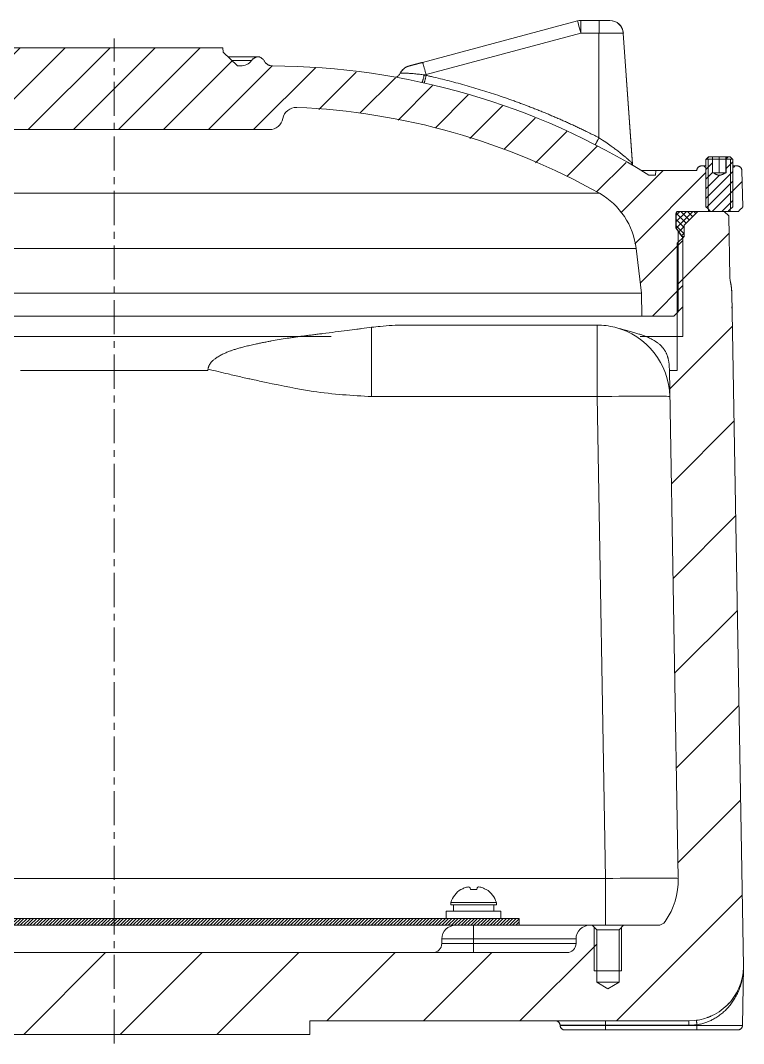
# Model space of a CAD drawing. Header units: millimetres. Extents: x -728 to 992, y -670 to 797.
# Drawn here: x -20.6 to 138.3, y 572.1 to 797.1 of the extents above; entities that cross this region are included whole.
import ezdxf

# ---------------------------------------------------------------- set-up
doc = ezdxf.new("R2010")
doc.units = ezdxf.units.MM
doc.linetypes.add('K5LT_AXLED', pattern=[12, 7.5, -1.5, 1.5, -1.5])
doc.linetypes.add('K5LT_THIN', pattern=[0])

# ---------------------------------------------------------------- blocks, each defined once
blk = doc.blocks.new('U14')
h = blk.add_hatch()
h.set_pattern_fill('', angle=45, style=0, pattern_type=0)
h.set_pattern_definition([(45, (0, 0), (-4.94975, 4.94975), [])])
h.paths.add_polyline_path([(135.39, 755.55), (135.39, 755.09), (137.2, 755.09), (137.51, 755.42), (137.83, 755.75), (138.15, 756.09), (138.08, 758.76), (138.01, 761.44), (137.94, 764.11), (137.8, 764.6), (137.43, 764.96), (136.93, 765.09), (136.41, 765.09), (136.26, 764.93), (136.1, 764.78), (135.95, 764.63), (135.95, 756.09), (135.76, 755.91), (135.58, 755.73)])
h.paths.add_polyline_path([(130.61, 755.55), (130.42, 755.73), (130.24, 755.91), (130.05, 756.09), (130.05, 764.63), (129.9, 764.78), (129.74, 764.93), (129.59, 765.09), (129.07, 765.09), (128.57, 764.96), (128.2, 764.6), (128.06, 764.11), (128.06, 764.1), (128.06, 764.1), (128.06, 764.09), (119.03, 764.09), (119, 763.09), (117.49, 763.09), (103.66, 770.82), (89.12, 777.11), (74.02, 781.91), (58.51, 785.17), (42.76, 786.84), (34.77, 787.08), (34.2, 787.17), (34.19, 787.17), (34.17, 787.18), (34.14, 787.19), (34.08, 787.21), (34.02, 787.23), (34.02, 787.24), (34.01, 787.24), (34, 787.24), (33.97, 787.26), (33.91, 787.28), (33.87, 787.31), (33.86, 787.31), (33.86, 787.31), (33.84, 787.32), (33.82, 787.33), (33.77, 787.36), (33.73, 787.39), (33.73, 787.39), (33.72, 787.39), (33.71, 787.4), (33.69, 787.41), (33.64, 787.45), (33.6, 787.47), (33.6, 787.48), (33.59, 787.48), (33.58, 787.49), (33.55, 787.51), (33.51, 787.55), (33.44, 787.61), (33.43, 787.61), (33.42, 787.63), (33.4, 787.65), (33.35, 787.7), (33.25, 787.81), (33.09, 788.04), (33.04, 788.12), (33.04, 788.12), (33.03, 788.14), (33.01, 788.17), (32.98, 788.22), (32.9, 788.33), (32.88, 788.37), (32.87, 788.37), (32.87, 788.38), (32.85, 788.4), (32.82, 788.44), (32.76, 788.51), (32.7, 788.57), (32.69, 788.57), (32.68, 788.58), (32.67, 788.6), (32.63, 788.63), (32.56, 788.69), (32.48, 788.75), (32.48, 788.76), (32.47, 788.76), (32.45, 788.78), (32.42, 788.8), (32.34, 788.85), (32.29, 788.88), (32.29, 788.88), (32.28, 788.89), (32.27, 788.89), (32.24, 788.91), (32.18, 788.94), (32.17, 788.94), (32.17, 788.95), (32.16, 788.95), (32.14, 788.96), (32.11, 788.97), (32.04, 789), (31.91, 789.05), (31.9, 789.05), (31.9, 789.05), (31.89, 789.06), (31.87, 789.06), (31.84, 789.07), (31.79, 789.09), (31.27, 789.02), (31.26, 789.01), (31.24, 789.01), (31.21, 789), (31.15, 788.98), (31.06, 788.95), (31.05, 788.95), (31.05, 788.94), (31.03, 788.94), (31, 788.92), (30.94, 788.9), (30.9, 788.88), (30.89, 788.87), (30.89, 788.87), (30.87, 788.86), (30.84, 788.85), (30.79, 788.82), (30.74, 788.79), (30.73, 788.79), (30.73, 788.78), (30.71, 788.77), (30.69, 788.75), (30.63, 788.72), (30.58, 788.68), (30.58, 788.68), (30.57, 788.67), (30.56, 788.66), (30.53, 788.64), (30.48, 788.6), (30.43, 788.56), (30.43, 788.55), (30.42, 788.54), (30.4, 788.53), (30.37, 788.49), (30.3, 788.43), (30.19, 788.28), (28.36, 787.14), (27.79, 787.09), (27.08, 787.09), (23.92, 790.09), (23.9, 791.09), (-23.9, 791.09), (-23.92, 790.09), (-27.08, 787.09), (-27.79, 787.09), (-29.8, 787.86), (-30.19, 788.28), (-30.44, 788.56), (-30.44, 788.56), (-30.45, 788.57), (-30.47, 788.59), (-30.5, 788.62), (-30.58, 788.68), (-30.58, 788.68), (-30.59, 788.68), (-30.59, 788.69), (-30.61, 788.7), (-30.63, 788.72), (-30.69, 788.76), (-30.74, 788.79), (-30.74, 788.79), (-30.75, 788.8), (-30.76, 788.8), (-30.79, 788.82), (-30.85, 788.85), (-30.9, 788.88), (-30.9, 788.88), (-30.91, 788.88), (-30.92, 788.89), (-30.95, 788.9), (-31.01, 788.93), (-31.06, 788.95), (-31.07, 788.95), (-31.07, 788.95), (-31.09, 788.96), (-31.12, 788.97), (-31.19, 788.99), (-31.27, 789.02), (-31.28, 789.02), (-31.3, 789.02), (-31.33, 789.03), (-31.39, 789.05), (-31.51, 789.07), (-31.75, 789.09), (-31.79, 789.09), (-31.8, 789.08), (-31.81, 789.08), (-31.83, 789.08), (-31.88, 789.06), (-31.91, 789.05), (-31.91, 789.05), (-31.92, 789.05), (-31.94, 789.04), (-31.97, 789.03), (-32.04, 789.01), (-32.16, 788.95), (-32.17, 788.94), (-32.18, 788.94), (-32.19, 788.94), (-32.2, 788.93), (-32.24, 788.91), (-32.3, 788.88), (-32.3, 788.88), (-32.31, 788.87), (-32.32, 788.86), (-32.35, 788.85), (-32.4, 788.81), (-32.49, 788.75), (-32.49, 788.75), (-32.5, 788.74), (-32.52, 788.73), (-32.55, 788.7), (-32.62, 788.64), (-32.7, 788.56), (-32.71, 788.56), (-32.71, 788.55), (-32.73, 788.54), (-32.76, 788.5), (-32.82, 788.43), (-32.88, 788.36), (-32.88, 788.36), (-32.89, 788.35), (-32.91, 788.33), (-32.93, 788.29), (-32.99, 788.21), (-33.04, 788.11), (-33.05, 788.1), (-33.06, 788.08), (-33.08, 788.04), (-33.13, 787.97), (-33.23, 787.83), (-33.45, 787.6), (-33.45, 787.6), (-33.47, 787.58), (-33.49, 787.56), (-33.55, 787.51), (-33.6, 787.47), (-33.61, 787.47), (-33.61, 787.47), (-33.62, 787.46), (-33.65, 787.44), (-33.7, 787.4), (-33.73, 787.38), (-33.73, 787.38), (-33.74, 787.38), (-33.75, 787.37), (-33.78, 787.36), (-33.82, 787.33), (-33.87, 787.31), (-33.87, 787.3), (-33.88, 787.3), (-33.89, 787.29), (-33.92, 787.28), (-33.97, 787.26), (-34.03, 787.23), (-34.03, 787.23), (-34.04, 787.23), (-34.05, 787.22), (-34.08, 787.21), (-34.14, 787.19), (-34.2, 787.17), (-34.21, 787.17), (-34.23, 787.16), (-34.26, 787.15), (-34.32, 787.14), (-34.44, 787.11), (-34.7, 787.08), (-34.77, 787.08), (-50.59, 786.21), (-66.25, 783.75), (-81.57, 779.72), (-96.41, 774.17), (-110.62, 767.16), (-117.49, 763.09), (-119, 763.09), (-119.03, 764.09), (-132.97, 764.09), (-133, 763.09), (-133.84, 763.09), (-134.55, 762.79), (-134.84, 762.11), (-135, 756.09), (-134.05, 755.09), (-124, 755.09), (-123.65, 754.94), (-123.5, 754.59), (-123.5, 751.64), (-123.59, 751.36), (-125, 749.34), (-125, 734.09), (-123, 732.09), (-116, 732.09), (-115.87, 737.09), (-114.69, 746.91), (-113.35, 751.77), (-110.56, 755.97), (-106.64, 759.07), (-92.86, 765.91), (-78.44, 771.28), (-63.54, 775.12), (-48.33, 777.4), (-40.12, 777.96), (-38.08, 777.27), (-37.05, 775.52), (-35.92, 773.69), (-34.11, 773.09), (34.11, 773.09), (36.12, 773.86), (37.05, 775.52), (38.19, 777.35), (40.12, 777.96), (55.44, 776.53), (70.53, 773.52), (85.22, 768.97), (99.36, 762.91), (106.64, 759.07), (110.59, 755.94), (113.37, 751.73), (114.69, 746.91), (115.87, 737.09), (116, 732.09), (123, 732.09), (125, 734.09), (125, 749.34), (123.59, 751.36), (123.5, 751.64), (123.5, 754.59), (123.65, 754.94), (124, 755.09), (130.61, 755.09)])
h = blk.add_hatch()
h.set_pattern_fill('', angle=45, style=0, pattern_type=0)
h.set_pattern_definition([(45, (0, 0), (-1.0606602, 1.0606602), [])])
h.paths.add_polyline_path([(134.39, 763.59), (133.49, 763.15), (132.51, 763.15), (131.61, 763.59), (131.48, 763.59), (131.48, 767.09), (130.61, 767.09), (130.42, 766.91), (130.24, 766.73), (130.05, 766.55), (130.05, 756.09), (130.39, 755.75), (130.74, 755.42), (131.08, 755.09), (134.92, 755.09), (135.26, 755.42), (135.6, 755.75), (135.95, 756.09), (135.95, 766.55), (135.76, 766.73), (135.58, 766.91), (135.39, 767.09), (134.48, 767.09), (134.48, 763.59)])
h = blk.add_hatch()
h.set_pattern_fill('', angle=45, style=0, pattern_type=0)
h.set_pattern_definition([(45, (0, 0), (-10.6066, 10.6066), [])])
h.paths.add_polyline_path([(-138.32, 589.09), (-138.31, 588.88), (-137.44, 584.6), (-135.1, 580.92), (-131.6, 578.31), (-127.4, 577.14), (-126.31, 577.09), (-43, 577.09), (-43, 574.09), (43, 574.09), (43, 577.09), (126.31, 577.09), (130.6, 577.88), (134.33, 580.16), (136.99, 583.61), (138.24, 587.79), (138.31, 588.88), (138.32, 589.09), (135.73, 737.12), (135.73, 737.12), (135.69, 737.96), (135.59, 738.8), (135.43, 739.62), (135.43, 739.62), (135.36, 739.96), (135.32, 740.31), (135.3, 740.65), (135.3, 740.65), (135.07, 754.09), (134.03, 755.09), (128.25, 755.09), (125.25, 752.09), (125.25, 749.59), (123.75, 748.09), (123.75, 720.09), (122.02, 720.09), (123.97, 608.37), (123.27, 603.37), (121.11, 598.94), (119.82, 598.12), (119.47, 598.09), (111.96, 598.09), (110.96, 597.09), (110.96, 585.59), (108.5, 584.11), (106.04, 585.59), (106.04, 597.09), (105.04, 598.09), (104.5, 598.09), (102.49, 597.31), (101.52, 595.39), (101.5, 595.09), (101.5, 594.09), (100.91, 592.67), (99.5, 592.09), (-99.5, 592.09), (-100.91, 592.67), (-101.5, 594.09), (-101.5, 595.09), (-102.27, 597.1), (-104.19, 598.07), (-104.5, 598.09), (-105.04, 598.09), (-106.04, 597.09), (-106.04, 585.59), (-108.5, 584.11), (-110.96, 585.59), (-110.96, 597.09), (-111.96, 598.09), (-119.47, 598.09), (-120.88, 598.67), (-121.11, 598.94), (-123.3, 603.49), (-123.97, 608.37), (-122.02, 720.09), (-123.75, 720.09), (-123.75, 748.09), (-125.25, 749.59), (-125.25, 752.09), (-128.25, 755.09), (-134.03, 755.09), (-135.07, 754.09), (-135.3, 740.65), (-135.32, 740.31), (-135.36, 739.96), (-135.43, 739.62), (-135.43, 739.62), (-135.59, 738.81), (-135.69, 737.98), (-135.73, 737.15)])
h = blk.add_hatch()
h.set_pattern_fill('', angle=45, style=0, pattern_type=0)
h.set_pattern_definition([(45, (0, 0), (-0.7071068, 0.7071068), []), (135, (0, 0), (-0.7071068, -0.7071068), [])])
h.paths.add_polyline_path([(-125.25, 749.56), (-124.79, 749.56), (-123.44, 751.49), (-123.44, 754.59), (-123.59, 754.94), (-123.94, 755.09), (-128.25, 755.09), (-125.25, 752.09)])
h.paths.add_polyline_path([(124.79, 749.56), (125.25, 749.56), (125.25, 752.09), (128.25, 755.09), (123.94, 755.09), (123.59, 754.94), (123.44, 754.59), (123.44, 751.49)])
h = blk.add_hatch()
h.set_pattern_fill('', angle=45, style=0, pattern_type=0)
h.set_pattern_definition([(45, (0, 0), (-0.3535534, 0.3535534), [])])
h.paths.add_polyline_path([(89, 599.59), (-89, 599.59), (-89, 598.09), (89, 598.09)])
at = {"color": 7, "linetype": 'K5LT_THIN', "lineweight": 18}
for p, q in [((67.79, 787.87), (101.8, 796.98)), ((102.58, 797.09), (106.57, 797.09)), ((106.57, 797.09), (108.9, 797.09)), ((108.9, 797.09), (108.91, 797.09)), ((108.91, 797.09), (108.91, 797.09)), ((68.55, 785.18), (102.57, 794.3)), ((102.57, 794.3), (106.55, 794.3)), ((106.55, 794.3), (111.9, 794.3)), ((106.55, 771.29), (106.55, 794.3)), ((113.92, 765.37), (111.9, 794.3)), ((111.9, 794.3), (111.9, 794.3)), ((111.9, 794.3), (113.92, 765.37)), ((113.91, 765.47), (111.9, 794.3)), ((111.9, 794.3), (111.9, 794.3)), ((23.9, 791.09), (-23.9, 791.09)), ((23.9, 791.09), (23.92, 790.09)), ((23.92, 790.09), (27.08, 787.09)), ((31.79, 789.09), (24.97, 789.09)), ((30.19, 788.28), (25.82, 788.28)), ((27.79, 787.09), (27.08, 787.09)), ((62.85, 785.46), (62.85, 785.46)), ((62.85, 785.46), (62.85, 785.46)), ((62.85, 785.46), (62.85, 785.46)), ((62.85, 785.46), (62.85, 785.46)), ((68.14, 785.13), (68.55, 785.18)), ((68.55, 785.01), (68.55, 785.18)), ((40.12, 777.96), (39.88, 777.96)), ((34.11, 773.09), (-34.11, 773.09)), ((113.92, 765.37), (113.91, 765.47)), ((113.92, 765.37), (113.92, 765.36)), ((113.93, 765.33), (113.92, 765.37)), ((129.59, 765.09), (129.07, 765.09)), ((130.05, 765.09), (129.59, 765.09)), ((130.05, 766.55), (131.48, 766.55)), ((130.05, 756.09), (130.05, 766.55)), ((130.54, 766.55), (130.54, 755.61)), ((131.48, 767.09), (130.61, 767.09)), ((131.48, 767.09), (131.48, 763.59)), ((132.93, 767.09), (131.48, 767.09)), ((131.48, 766.55), (132.93, 766.55)), ((134.46, 767.09), (132.93, 767.09)), ((132.93, 763.59), (132.93, 767.09)), ((132.93, 766.55), (134.46, 766.55)), ((134.48, 767.09), (134.46, 767.09)), ((134.46, 763.59), (134.46, 767.09)), ((134.46, 766.55), (134.48, 766.55)), ((134.48, 763.59), (134.48, 767.09)), ((135.39, 767.09), (134.48, 767.09)), ((134.48, 766.55), (135.95, 766.55)), ((135.46, 766.55), (135.46, 755.61)), ((135.95, 756.09), (135.95, 766.55)), ((136.41, 765.09), (135.95, 765.09)), ((136.93, 765.09), (136.41, 765.09)), ((119.03, 764.09), (115.87, 764.09)), ((119, 763.09), (117.49, 763.09)), ((119, 763.09), (119.03, 764.09)), ((128.06, 764.09), (119.03, 764.09)), ((128.06, 764.11), (128.06, 764.09)), ((131.61, 763.59), (131.48, 763.59)), ((131.61, 763.59), (132.2, 763.59)), ((132.2, 763.59), (133.7, 763.59)), ((133.7, 763.59), (134.39, 763.59)), ((134.48, 763.59), (134.39, 763.59)), ((137.94, 764.11), (138.15, 756.09)), ((106.64, 759.07), (-106.64, 759.07)), ((123.44, 754.59), (123.44, 751.49)), ((123.5, 754.59), (123.5, 751.64)), ((128.25, 755.09), (123.94, 755.09)), ((124, 755.09), (130.61, 755.09)), ((125.25, 752.09), (128.25, 755.09)), ((125.25, 752.09), (128.25, 755.09)), ((134.03, 755.09), (128.25, 755.09)), ((130.61, 755.09), (130.61, 755.55)), ((134.92, 755.09), (131.08, 755.09)), ((135.07, 754.09), (134.03, 755.09)), ((135.39, 755.09), (134.92, 755.09)), ((135.07, 754.09), (135.3, 740.65)), ((135.39, 755.09), (135.39, 755.55)), ((135.39, 755.09), (137.2, 755.09)), ((125.25, 749.59), (125.25, 752.09)), ((125.25, 749.56), (125.25, 752.09)), ((123.44, 751.49), (124.79, 749.56)), ((123.59, 751.36), (125, 749.34)), ((123.75, 748.09), (125.25, 749.59)), ((123.92, 750.89), (123.92, 733)), ((124.79, 749.56), (125.25, 749.56)), ((125, 749.34), (125, 734.09)), ((125, 749.34), (125, 727.59)), ((123.75, 720.09), (123.75, 748.09)), ((114.69, 746.91), (-114.69, 746.91)), ((114.69, 746.91), (115.87, 737.09)), ((115.87, 737.09), (-115.87, 737.09)), ((115.87, 737.09), (116, 732.09)), ((138.32, 589.09), (135.73, 737.12)), ((135.74, 736.68), (135.76, 735.75)), ((123, 732.09), (125, 734.09)), ((135.78, 734.12), (135.8, 733.46)), ((-116, 732.09), (116, 732.09)), ((116, 732.09), (123, 732.09)), ((56.58, 714.37), (56.58, 729.6)), ((106.13, 730.09), (63.65, 730.09)), ((106.13, 714.37), (106.13, 730.09)), ((40.81, 727.59), (-40.81, 727.59)), ((47.72, 727.59), (40.81, 727.59)), ((116.83, 727.59), (115.57, 727.59)), ((123.75, 727.59), (116.83, 727.59)), ((125, 727.59), (123.75, 727.59)), ((135.89, 728.3), (135.89, 728.3)), ((20.59, 720.09), (-20.59, 720.09)), ((122.02, 720.09), (122.02, 720.33)), ((122.02, 720.33), (122.02, 720.33)), ((122.02, 720.33), (122.02, 720.33)), ((123.97, 608.37), (122.02, 720.09)), ((122.02, 720.09), (123.75, 720.09)), ((106.13, 714.37), (56.58, 714.37)), ((107.98, 608.37), (106.13, 714.37)), ((107.98, 608.37), (-107.98, 608.37)), ((107.98, 608.37), (107.98, 598.09)), ((76.24, 605.94), (76.21, 605.98)), ((78.28, 605.94), (78.21, 606.32)), ((79.78, 606.32), (79.71, 605.94)), ((81.78, 605.98), (81.75, 605.94)), ((73.99, 603.11), (73.99, 602.59)), ((83.99, 603.11), (73.99, 603.11)), ((83.99, 603.11), (83.99, 602.59)), ((73, 599.59), (73, 601.19)), ((73, 601.19), (85, 601.19)), ((83.99, 602.59), (73.99, 602.59)), ((83.44, 601.19), (83.44, 602.59)), ((85, 599.59), (85, 601.19)), ((-89, 599.59), (89, 599.59)), ((89, 598.09), (89, 599.59)), ((121.11, 598.94), (121.1, 598.94)), ((121.11, 598.94), (121.11, 598.94)), ((-89, 598.09), (89, 598.09)), ((79, 595.09), (79, 598.09)), ((89, 598.09), (104.5, 598.09)), ((105.04, 598.09), (104.5, 598.09)), ((111.96, 598.09), (105.04, 598.09)), ((106.04, 597.09), (105.04, 598.09)), ((105.5, 597.63), (105.5, 588.09)), ((110.96, 597.09), (106.04, 597.09)), ((106.04, 585.59), (106.04, 597.09)), ((110.96, 597.09), (111.96, 598.09)), ((110.96, 585.59), (110.96, 597.09)), ((111.5, 597.63), (111.5, 588.09)), ((119.47, 598.09), (111.96, 598.09)), ((72, 594.09), (72, 595.09)), ((72, 595.09), (79, 595.09)), ((72, 594.09), (79, 594.09)), ((79, 594.09), (79, 595.09)), ((79, 595.09), (101.5, 595.09)), ((79, 592.09), (79, 594.09)), ((79, 594.09), (101.5, 594.09)), ((101.5, 594.09), (101.5, 595.09)), ((99.5, 592.09), (-99.5, 592.09)), ((106.04, 588.09), (105.5, 588.09)), ((110.96, 588.09), (106.04, 588.09)), ((111.5, 588.09), (110.96, 588.09)), ((138.31, 588.88), (138.09, 576.07)), ((138.31, 588.88), (138.32, 589.09)), ((138.32, 589.1), (138.32, 589.1)), ((110.96, 585.59), (106.04, 585.59)), ((108.5, 584.11), (106.04, 585.59)), ((108.5, 584.11), (110.96, 585.59)), ((43, 577.09), (43, 574.09)), ((43, 577.09), (126.31, 577.09)), ((97.99, 576.1), (97.99, 576.07)), ((97.99, 576.1), (97.99, 576.1)), ((97.99, 576.07), (97.99, 576.07)), ((97.99, 576.07), (97.99, 576.07)), ((107.99, 577.09), (107.99, 576.1)), ((107.99, 576.1), (107.99, 576.07)), ((126.31, 576.1), (107.99, 576.1)), ((128.09, 576.07), (107.99, 576.07)), ((107.99, 576.07), (107.99, 575.09)), ((126.31, 577.09), (126.31, 576.1)), ((128.09, 576.23), (128.09, 576.07)), ((128.09, 575.09), (128.09, 576.07)), ((138.09, 576.07), (138.09, 576.07)), ((-43, 574.09), (43, 574.09)), ((98.99, 575.09), (107.99, 575.09)), ((107.99, 575.09), (98.99, 575.09)), ((98.99, 575.09), (98.99, 575.09)), ((107.99, 575.09), (98.99, 575.09)), ((128.09, 575.09), (107.99, 575.09)), ((137.09, 575.09), (123.09, 575.09)), ((128.09, 575.09), (137.09, 575.09)), ((137.09, 575.09), (128.09, 575.09)), ((137.09, 575.09), (137.09, 575.09)), ((137.09, 575.09), (137.09, 575.09)), ((137.09, 575.09), (137.09, 575.09))]:
    blk.add_line(p, q, dxfattribs=at)
at = {"color": 30, "linetype": 'K5LT_AXLED', "lineweight": 18, "true_color": 0xff8000}
blk.add_line((0, 572.09), (0, 793.09), dxfattribs=at)
at = {"color": 7, "linetype": 'K5LT_THIN', "lineweight": 18}
for centre, radius, start, end in [((102.58, 794.09), 3, 90, 104.999), ((108.91, 794.09), 3, 4, 90), ((27.79, 790.09), 3, 270, 323.0882), ((34.07, 630.08), 157, 57.9048, 89.7444), ((40, 774.96), 3, 87.6575, 169.2038), ((34.07, 630.08), 148, 60.6403, 87.6575), ((34.11, 776.09), 3, 270, 349.2038), ((98.79, 745.13), 16, 6.3772, 60.6403), ((123.94, 754.59), 0.5, 90, 180), ((124, 754.59), 0.5, 90, 180), ((124, 751.64), 0.5, 180, 215), ((106.13, 714.09), 16, 75.7752, 90), ((106.13, 714.09), 16, 1, 75.7752), ((107.98, 608.09), 16, 325.1501, 1), ((78.99, 601.55), 5.24, 122.14, 162.6318), ((78.99, 601.55), 5.24, 17.3682, 57.86), ((119.47, 600.09), 2, 270, 325.1501), ((107.98, 608.09), 16, 325.1424936510678, 325.1425008694694), ((107.98, 608.09), 16, 325.1425, 325.1501), ((75, 595.09), 3, 90, 180), ((104.5, 595.09), 3, 90, 180), ((70, 594.09), 2, 270, 0), ((99.5, 594.09), 2, 270, 0), ((126.31, 589.09), 12, 270, 359), ((96.99, 576.09), 1, 1, 89.9606), ((98.99, 576.09), 1, 181, 270), ((137.09, 576.09), 1, 270, 358.935), ((137.09, 576.09), 1, 358.935, 359)]:
    blk.add_arc(centre, radius, start, end, dxfattribs=at)
for centre, major_axis, ratio, start_param, end_param in [((102.58, 794.09), (0, 3), 0.999991, 0, 0.261799), ((102.58, 794.09), (-0.78, 2.9), 0.014004, 4.780916, 6.283185), ((102.58, 794.09), (-0.78, 2.9), 0.014004, 0, 0.001097), ((102.58, 794.09), (-0.78, 2.9), 0.014004, 0, 0.001097), ((102.58, 794.09), (0, -3), 0.004236, 3.141593, 4.642576), ((106.57, 794.09), (0, -3), 0.004236, 3.141593, 4.642576), ((108.9, 794.09), (0, 3), 0.999991, 4.782202, 6.283185), ((108.91, 794.09), (0, 3), 0.999991, 4.782202, 6.283185), ((65.55, 784.16), (0, -3), 0.999991, 3.403392, 4.265612), ((0, 7710.87), (0, 7089.63), 0.017455, 3.308778, 3.309022), ((106.13, 714.09), (16, 0.28), 0.01745, 0, 1.570492), ((107.98, 608.09), (16, 0.28), 0.01745, 0, 1.570492), ((78.99, 601.57), (-5.24, 0), 0.981779, 5.107708, 5.266965), ((78.99, 601.57), (-5.24, 0), 0.981779, 5.107708, 5.266965), ((79.05, 601.62), (-3.99, 3.38), 0.915842, 5.606165, 5.794888), ((79.05, 601.62), (-3.99, 3.38), 0.915842, 5.606165, 5.794888), ((79.2, 601.62), (-1.66, 4.96), 0.259516, -0.422759, -0.234037), ((79.2, 601.62), (-1.66, 4.96), 0.259516, -0.422759, -0.234037), ((78.99, 601.81), (-5.22, 0), 0.800142, 4.575584, 4.849194), ((78.99, 601.81), (-5.22, 0), 0.800142, 4.575584, 4.849194), ((78.79, 601.62), (1.66, 4.96), 0.259516, 0.234037, 0.422759), ((78.79, 601.62), (1.66, 4.96), 0.259516, 0.234037, 0.422759), ((78.94, 601.62), (3.99, 3.38), 0.915842, 0.488298, 0.67702), ((78.94, 601.62), (3.99, 3.38), 0.915842, 0.488298, 0.67702), ((78.99, 601.57), (-5.24, 0), 0.981779, 4.157813, 4.31707), ((78.99, 601.57), (-5.24, 0), 0.981779, 4.157813, 4.31707), ((78.99, 603.32), (0, 12.23), 0.36397, 1.630758, 1.746126), ((78.99, 600.45), (0, 12.23), 0.36397, 1.453347, 1.510835)]:
    blk.add_ellipse(centre, major_axis=major_axis, ratio=ratio, start_param=start_param, end_param=end_param, dxfattribs=at)
for points, knots in [([(30.19, 788.28), (30.26, 788.38), (30.39, 788.52), (30.58, 788.68), (30.74, 788.79), (30.9, 788.88), (31.07, 788.96), (31.36, 789.05), (31.61, 789.09), (31.79, 789.09)], [0, 0, 0, 0, 0.198585, 0.302326, 0.404259, 0.502324, 0.598349, 0.715971, 1, 1, 1, 1]), ([(31.79, 789.09), (31.83, 789.08), (31.96, 789.04), (32.13, 788.97), (32.32, 788.86), (32.5, 788.74), (32.7, 788.57), (32.89, 788.36), (32.99, 788.2), (33.04, 788.11)], [0, 0, 0, 0, 0.074021, 0.252503, 0.335927, 0.476717, 0.651022, 0.817274, 1, 1, 1, 1]), ([(33.04, 788.11), (33.14, 787.94), (33.29, 787.74), (33.54, 787.52), (33.69, 787.41), (33.86, 787.31), (34.04, 787.22), (34.34, 787.12), (34.6, 787.08), (34.77, 787.08)], [0, 0, 0, 0, 2.759981, 3.673117, 4.582822, 5.485866, 6.385606, 7.483166, 10, 10, 10, 10]), ([(67.79, 787.87), (67.79, 787.87), (67.79, 787.87), (67.78, 787.87), (67.78, 787.87), (67.77, 787.86), (67.76, 787.86), (67.75, 787.86), (67.73, 787.86), (67.7, 787.85), (67.68, 787.84), (67.63, 787.83), (67.61, 787.82), (67.56, 787.81), (67.53, 787.8), (67.46, 787.78), (67.42, 787.77), (67.33, 787.75), (67.27, 787.73), (67.15, 787.7), (67.08, 787.68), (66.92, 787.64), (66.82, 787.61), (66.6, 787.55), (66.49, 787.52), (66.27, 787.46), (66.16, 787.43), (65.96, 787.38), (65.86, 787.35), (65.68, 787.3), (65.59, 787.28), (65.42, 787.24), (65.35, 787.21), (65.21, 787.18), (65.14, 787.16), (65.04, 787.13), (64.99, 787.12), (64.91, 787.1), (64.87, 787.09), (64.81, 787.07), (64.79, 787.06), (64.75, 787.05), (64.74, 787.05), (64.67, 787.03), (64.64, 787.02), (64.58, 787), (64.55, 786.99), (64.5, 786.97), (64.47, 786.96), (64.42, 786.94), (64.39, 786.93), (64.35, 786.91), (64.33, 786.9), (64.29, 786.88), (64.27, 786.88), (64.24, 786.86), (64.22, 786.85), (64.18, 786.83), (64.16, 786.82), (64.11, 786.79), (64.07, 786.77), (64, 786.73), (63.96, 786.71), (63.89, 786.66), (63.86, 786.64), (63.8, 786.6), (63.78, 786.58), (63.72, 786.54), (63.68, 786.5), (63.56, 786.4), (63.48, 786.33), (63.31, 786.16), (63.23, 786.06), (63.06, 785.84), (62.98, 785.72), (62.89, 785.55), (62.87, 785.51), (62.85, 785.46)], [0.000975, 0.000975, 0.000975, 0.000975, 0.025758, 0.025758, 0.329608, 0.329608, 0.666042, 0.666042, 1.338911, 1.338911, 2.684649, 2.684649, 4.250926, 4.250926, 6.007149, 6.007149, 8.52228, 8.52228, 12.125872, 12.125872, 16.340758, 16.340758, 22.942979, 22.942979, 30.831992, 30.831992, 38.392334, 38.392334, 46.108129, 46.108129, 53.946634, 53.946634, 61.63945, 61.63945, 69.304224, 69.304224, 76.213302, 76.213302, 83.59249, 83.59249, 90.977512, 90.977512, 95.856055, 95.856055, 97.992414, 97.992414, 99.732016, 99.732016, 101.471618, 101.471618, 103.21122, 103.21122, 104.470724, 104.470724, 105.730228, 105.730228, 106.989732, 106.989732, 108.249237, 108.249237, 110.77982, 110.77982, 113.310404, 113.310404, 115.840988, 115.840988, 117.450028, 117.450028, 120.668107, 120.668107, 127.104266, 127.104266, 135.251245, 135.251245, 143.936599, 143.936599, 146.90139, 146.90139, 146.90139, 146.90139]), ([(64.78, 787.06), (64.78, 787.06), (64.78, 787.06), (64.79, 787.06), (64.79, 787.06), (64.81, 787.07), (64.82, 787.07), (64.84, 787.08), (64.85, 787.08), (64.87, 787.08), (64.87, 787.09), (64.89, 787.09), (64.9, 787.09), (64.92, 787.1), (64.93, 787.1), (64.95, 787.11), (64.97, 787.11), (64.99, 787.12), (65, 787.12), (65.03, 787.13), (65.04, 787.13), (65.07, 787.14), (65.09, 787.14), (65.12, 787.15), (65.13, 787.16), (65.17, 787.17), (65.18, 787.17), (65.21, 787.18), (65.23, 787.18), (65.25, 787.19), (65.27, 787.19), (65.29, 787.2), (65.31, 787.2), (65.34, 787.21), (65.35, 787.22), (65.38, 787.22), (65.4, 787.23), (65.43, 787.24), (65.44, 787.24), (65.48, 787.25), (65.49, 787.25), (65.53, 787.26), (65.54, 787.27), (65.58, 787.28), (65.61, 787.28), (65.66, 787.3), (65.68, 787.3), (65.73, 787.32), (65.75, 787.32), (65.8, 787.34), (65.82, 787.34), (65.87, 787.36), (65.9, 787.36), (65.95, 787.38), (65.98, 787.38), (66.03, 787.4), (66.06, 787.41), (66.11, 787.42), (66.14, 787.43), (66.2, 787.44), (66.23, 787.45), (66.29, 787.47), (66.32, 787.48), (66.38, 787.49), (66.41, 787.5), (66.47, 787.52), (66.5, 787.52), (66.56, 787.54), (66.59, 787.55), (66.64, 787.56), (66.67, 787.57), (66.73, 787.59), (66.76, 787.6), (66.82, 787.61), (66.85, 787.62), (66.91, 787.64), (66.94, 787.64), (67, 787.66), (67.03, 787.67), (67.12, 787.69), (67.18, 787.71), (67.32, 787.74), (67.4, 787.76), (67.58, 787.81), (67.68, 787.84), (67.79, 787.87)], [0.1934692, 0.1934692, 0.1934692, 0.1934692, 0.2177324, 0.2177324, 0.2421047, 0.2421047, 0.2662498, 0.2662498, 0.2784492, 0.2784492, 0.2907562, 0.2907562, 0.3026843, 0.3026843, 0.3147461, 0.3147461, 0.3269605, 0.3269605, 0.3393491, 0.3393491, 0.3511562, 0.3511562, 0.363159, 0.363159, 0.37538, 0.37538, 0.3878492, 0.3878492, 0.3967481, 0.3967481, 0.4057965, 0.4057965, 0.4150069, 0.4150069, 0.4243952, 0.4243952, 0.4331443, 0.4331443, 0.4420717, 0.4420717, 0.4511947, 0.4511947, 0.4605318, 0.4605318, 0.4731635, 0.4731635, 0.4853745, 0.4853745, 0.4972196, 0.4972196, 0.5087416, 0.5087416, 0.5211024, 0.5211024, 0.533156, 0.533156, 0.5449356, 0.5449356, 0.5564739, 0.5564739, 0.5699003, 0.5699003, 0.5830573, 0.5830573, 0.594966, 0.594966, 0.6066959, 0.6066959, 0.6186408, 0.6186408, 0.6304343, 0.6304343, 0.6420972, 0.6420972, 0.6536436, 0.6536436, 0.6651282, 0.6651282, 0.6765229, 0.6765229, 0.6990915, 0.6990915, 0.7273297, 0.7273297, 0.7661793, 0.7661793, 0.7661793, 0.7661793]), ([(68.55, 785.18), (68.51, 785.33), (68.43, 785.61), (68.33, 785.99), (68.24, 786.33), (68.15, 786.64), (68.07, 786.92), (68, 787.18), (67.94, 787.4), (67.88, 787.58), (67.84, 787.72), (67.81, 787.81), (67.79, 787.86), (67.79, 787.87), (67.79, 787.87)], [0, 0, 0, 0, 0.1034495, 0.1936701, 0.274191, 0.3568139, 0.4419058, 0.525827, 0.610043, 0.6940664, 0.7784876, 0.8611394, 0.9351368, 0.9992617, 0.9992617, 0.9992617, 0.9992617]), ([(62.85, 785.46), (62.8, 785.37), (62.75, 785.28), (62.66, 785.14), (62.62, 785.09), (62.51, 784.96), (62.44, 784.89), (62.29, 784.76), (62.22, 784.7), (62.09, 784.63), (62.05, 784.6), (62.01, 784.58)], [0.00034, 0.00034, 0.00034, 0.00034, 1.73191, 1.73191, 2.842619, 2.842619, 4.600635, 4.600635, 6.305338, 6.305338, 7.244247, 7.244247, 7.244247, 7.244247]), ([(62.85, 785.46), (62.85, 785.47), (62.88, 785.48), (62.99, 785.5), (63.15, 785.51), (63.37, 785.51), (63.66, 785.51), (64.03, 785.5), (64.45, 785.48), (64.93, 785.45), (65.44, 785.41), (65.98, 785.37), (66.54, 785.31), (67.1, 785.25), (67.63, 785.19), (67.98, 785.15), (68.14, 785.13)], [0.003109, 0.003109, 0.003109, 0.003109, 0.0797147, 0.1495008, 0.2137746, 0.2831641, 0.3588711, 0.4360083, 0.513434, 0.5894614, 0.6641936, 0.7372091, 0.8094357, 0.8790488, 0.9427178, 1, 1, 1, 1]), ([(67.66, 783.45), (67.67, 783.45), (67.69, 783.49), (67.72, 783.58), (67.78, 783.74), (67.83, 783.92), (67.89, 784.13), (67.96, 784.37), (68.02, 784.63), (68.09, 784.89), (68.12, 785.05), (68.14, 785.13)], [0.2721988, 0.2721988, 0.2721988, 0.2721988, 0.2922637, 0.3798813, 0.4698481, 0.5584299, 0.6472406, 0.7369754, 0.8362834, 0.9243207, 1, 1, 1, 1]), ([(68.15, 783.34), (68.15, 783.34), (68.17, 783.38), (68.19, 783.47), (68.23, 783.63), (68.27, 783.8), (68.32, 784), (68.37, 784.22), (68.43, 784.46), (68.49, 784.73), (68.53, 784.91), (68.55, 785.01)], [0.2750736, 0.2750736, 0.2750736, 0.2750736, 0.2926384, 0.3795846, 0.4680558, 0.554431, 0.6407219, 0.7274613, 0.8133001, 0.9043943, 1, 1, 1, 1]), ([(106.55, 771.29), (106.42, 771.36), (106.28, 771.42), (105.79, 771.67), (105.43, 771.86), (104.7, 772.22), (104.34, 772.4), (103.67, 772.73), (103.37, 772.87), (102.76, 773.17), (102.45, 773.31), (101.84, 773.6), (101.54, 773.74), (100.93, 774.03), (100.62, 774.17), (100.01, 774.45), (99.7, 774.59), (99.08, 774.87), (98.78, 775.01), (98.16, 775.28), (97.85, 775.41), (97.23, 775.68), (96.92, 775.82), (96.3, 776.08), (95.99, 776.21), (95.37, 776.48), (95.06, 776.61), (94.43, 776.86), (94.12, 776.99), (93.5, 777.24), (93.19, 777.37), (92.56, 777.62), (92.25, 777.74), (91.62, 777.99), (91.3, 778.11), (90.67, 778.35), (90.36, 778.47), (89.73, 778.71), (89.41, 778.83), (88.78, 779.06), (88.46, 779.18), (87.82, 779.41), (87.51, 779.52), (86.87, 779.75), (86.55, 779.86), (85.92, 780.08), (85.6, 780.19), (84.64, 780.52), (84, 780.73), (82.72, 781.15), (82.08, 781.35), (80.79, 781.76), (80.14, 781.95), (78.85, 782.34), (78.2, 782.53), (76.91, 782.9), (76.26, 783.08), (74.95, 783.44), (74.3, 783.61), (73, 783.95), (72.34, 784.11), (71.03, 784.43), (70.38, 784.59), (69.47, 784.8), (69.23, 784.85), (68.84, 784.94), (68.69, 784.97), (68.55, 785.01)], [0.0674696, 0.0674696, 0.0674696, 0.0674696, 0.0772278, 0.0772278, 0.1042666, 0.1042666, 0.1312022, 0.1312022, 0.1537276, 0.1537276, 0.1761839, 0.1761839, 0.1985728, 0.1985728, 0.2208957, 0.2208957, 0.2434141, 0.2434141, 0.265868, 0.265868, 0.2882587, 0.2882587, 0.3105877, 0.3105877, 0.3330993, 0.3330993, 0.3555506, 0.3555506, 0.3779431, 0.3779431, 0.4002782, 0.4002782, 0.422783, 0.422783, 0.4452318, 0.4452318, 0.467626, 0.467626, 0.489967, 0.489967, 0.512465, 0.512465, 0.5349114, 0.5349114, 0.5573072, 0.5573072, 0.5796538, 0.5796538, 0.6245891, 0.6245891, 0.6693385, 0.6693385, 0.7142648, 0.7142648, 0.7590209, 0.7590209, 0.8039381, 0.8039381, 0.8487007, 0.8487007, 0.8935983, 0.8935983, 0.9383589, 0.9383589, 0.9551541, 0.9551541, 0.9649155, 0.9649155, 0.9649155, 0.9649155]), ([(105.72, 769.78), (105.73, 769.78), (105.75, 769.81), (105.79, 769.89), (105.87, 770.03), (105.96, 770.19), (106.07, 770.38), (106.18, 770.59), (106.3, 770.81), (106.42, 771.04), (106.5, 771.21), (106.55, 771.29)], [0.2834997, 0.2834997, 0.2834997, 0.2834997, 0.2921541, 0.3795539, 0.4691276, 0.5571047, 0.6452179, 0.733979, 0.8208753, 0.9098437, 1, 1, 1, 1]), ([(106.55, 771.29), (107.04, 770.96), (107.95, 770.35), (109.13, 769.52), (110.08, 768.83), (110.85, 768.25), (111.52, 767.73), (112.12, 767.25), (112.62, 766.83), (113.05, 766.46), (113.37, 766.15), (113.62, 765.9), (113.79, 765.71), (113.88, 765.56), (113.91, 765.49), (113.91, 765.47)], [0, 0, 0, 0, 0.138397, 0.253914, 0.342682, 0.424606, 0.502358, 0.575241, 0.648121, 0.715239, 0.781462, 0.837904, 0.896775, 0.949467, 1, 1, 1, 1]), ([(128.06, 764.11), (128.06, 764.17), (128.07, 764.26), (128.1, 764.4), (128.15, 764.52), (128.24, 764.66), (128.34, 764.79), (128.47, 764.9), (128.61, 764.98), (128.74, 765.04), (128.89, 765.08), (129, 765.09), (129.07, 765.09)], [0, 0, 0, 0, 1.453487, 2.267522, 3.547001, 4.884611, 6.280023, 7.674129, 9.03488, 10.361898, 11.274372, 13, 13, 13, 13]), ([(137.94, 764.11), (137.94, 764.17), (137.93, 764.26), (137.89, 764.4), (137.84, 764.52), (137.76, 764.66), (137.66, 764.79), (137.53, 764.9), (137.39, 764.98), (137.26, 765.04), (137.11, 765.08), (137, 765.09), (136.93, 765.09)], [0, 0, 0, 0, 1.453487, 2.267522, 3.547001, 4.884611, 6.280023, 7.674129, 9.03488, 10.361898, 11.274372, 13, 13, 13, 13]), ([(134.39, 763.59), (134.31, 763.54), (134.18, 763.47), (133.99, 763.38), (133.87, 763.32), (133.75, 763.26), (133.65, 763.22), (133.52, 763.16), (133.41, 763.12), (133.3, 763.09), (133.19, 763.06), (133.09, 763.05), (132.99, 763.04), (132.89, 763.05), (132.78, 763.07), (132.69, 763.09), (132.59, 763.12), (132.51, 763.15), (132.41, 763.19), (132.3, 763.24), (132.18, 763.29), (132.05, 763.36), (131.86, 763.45), (131.71, 763.53), (131.61, 763.59)], [0, 0, 0, 0, 2.344356, 3.772709, 5.097584, 5.724921, 6.93942, 8.043477, 9.040735, 9.91528, 11.067915, 11.71488, 12.516503, 13.418953, 14.188853, 15.29853, 15.775704, 16.70501, 17.552233, 18.50766, 19.612143, 20.807928, 22.116495, 25, 25, 25, 25]), ([(131.08, 755.09), (130.94, 755.22), (130.6, 755.55), (130.26, 755.88), (130.05, 756.09)], [0, 0, 0, 0, 1.964326, 5, 5, 5, 5]), ([(134.92, 755.09), (135.05, 755.22), (135.4, 755.55), (135.74, 755.88), (135.95, 756.09)], [0, 0, 0, 0, 1.964326, 5, 5, 5, 5]), ([(135.3, 740.65), (135.31, 740.44), (135.34, 740.1), (135.4, 739.76), (135.43, 739.62)], [0, 0, 0, 0, 3.014013, 5, 5, 5, 5]), ([(135.43, 739.62), (135.46, 739.48), (135.5, 739.33), (135.55, 739.02), (135.58, 738.87), (135.62, 738.57), (135.64, 738.42), (135.68, 738.11), (135.69, 737.96), (135.71, 737.74), (135.71, 737.67), (135.71, 737.6)], [0.000397, 0.000397, 0.000397, 0.000397, 3.6, 3.6, 7.2, 7.2, 10.8, 10.8, 14.4, 14.4, 15.990119, 15.990119, 15.990119, 15.990119]), ([(135.72, 737.6), (135.71, 737.68), (135.7, 737.77), (135.68, 738.04), (135.67, 738.23), (135.62, 738.62), (135.59, 738.83), (135.51, 739.23), (135.47, 739.43), (135.43, 739.62)], [1.398189, 1.398189, 1.398189, 1.398189, 1.701546, 1.701546, 2.433225, 2.433225, 3.233225, 3.233225, 3.999935, 3.999935, 3.999935, 3.999935]), ([(135.73, 737.12), (135.73, 737.3), (135.72, 737.57), (135.68, 738.08), (135.61, 738.74), (135.5, 739.3), (135.43, 739.62)], [0, 0, 0, 0, 1.540275, 2.224453, 4.241016, 7, 7, 7, 7]), ([(20.62, 720.37), (20.63, 720.48), (20.67, 720.66), (20.74, 720.91), (20.82, 721.12), (20.9, 721.28), (20.98, 721.43), (21.08, 721.59), (21.2, 721.76), (21.34, 721.94), (21.5, 722.11), (21.69, 722.3), (21.92, 722.5), (22.18, 722.71), (22.48, 722.92), (22.85, 723.16), (23.18, 723.35), (23.5, 723.52), (23.82, 723.68), (24.27, 723.89), (24.72, 724.08), (25.16, 724.26), (25.62, 724.43), (26.22, 724.64), (26.97, 724.88), (27.67, 725.09), (28.27, 725.25), (28.76, 725.38), (29.28, 725.5), (29.83, 725.63), (30.42, 725.77), (31.12, 725.92), (31.93, 726.09), (32.86, 726.28), (33.76, 726.45), (34.88, 726.66), (36.27, 726.9), (37.71, 727.14), (38.92, 727.32), (39.86, 727.46), (40.82, 727.59), (41.8, 727.72), (42.8, 727.84), (43.81, 727.97), (44.84, 728.1), (47.33, 728.42), (50.18, 728.78), (53, 729.14), (54.8, 729.37), (55.87, 729.5), (56.58, 729.6)], [0, 0, 0, 0, 0.418605, 0.670211, 1.007091, 1.263131, 1.377414, 1.637751, 2.000015, 2.197159, 2.483677, 2.882476, 3.240138, 3.654827, 4.130372, 4.686251, 5.341417, 5.587016, 6.106316, 6.699097, 7.49836, 8.001644, 8.530289, 9.420503, 10.441056, 11.604888, 12.242349, 12.891869, 13.588673, 14.321642, 15.114335, 15.931637, 17.129488, 18.378386, 19.678395, 20.709766, 22.905456, 25.263925, 26.504797, 27.788575, 29.081539, 30.41101, 31.76265, 33.154833, 34.553425, 35.9876, 43.38198, 46.410721, 47.935771, 51, 51, 51, 51]), ([(63.65, 730.09), (62.81, 730.09), (61.09, 730.04), (58.73, 729.85), (57.22, 729.68), (56.58, 729.6)], [0, 0, 0, 0, 2.179469, 4.400651, 6, 6, 6, 6]), ([(122.02, 720.33), (122.02, 720.46), (122.01, 720.63), (122, 720.9), (121.99, 721.07), (121.98, 721.24), (121.97, 721.35), (121.95, 721.53), (121.92, 721.75), (121.89, 722), (121.85, 722.24), (121.8, 722.47), (121.75, 722.7), (121.69, 722.92), (121.62, 723.15), (121.55, 723.38), (121.48, 723.58), (121.42, 723.73), (121.36, 723.86), (121.28, 724.04), (121.17, 724.25), (121.03, 724.49), (120.91, 724.68), (120.8, 724.83), (120.67, 725), (120.54, 725.17), (120.39, 725.33), (120.23, 725.51), (120.02, 725.71), (119.78, 725.92), (119.55, 726.11), (119.32, 726.28), (119.1, 726.43), (118.8, 726.63), (118.45, 726.84), (118.03, 727.05), (117.64, 727.24), (117.25, 727.41), (116.88, 727.57), (116.52, 727.71), (116.14, 727.85), (115.74, 727.99), (115.32, 728.13), (114.87, 728.28), (114.41, 728.42), (113.93, 728.56), (113.43, 728.71), (112.91, 728.85), (112.37, 729), (111.44, 729.25), (110.66, 729.45), (110.06, 729.6)], [0, 0, 0, 0, 0.493369, 0.658583, 1.074996, 1.206868, 1.387319, 1.578477, 2.034374, 2.419023, 2.809786, 3.327, 3.750202, 4.23326, 4.797619, 5.461719, 6.04807, 6.42097, 6.816944, 7.267074, 8.237474, 9.074513, 10.034251, 10.567402, 11.128368, 12.338348, 12.994498, 13.685521, 15.209948, 16.349902, 17.541136, 18.783464, 19.776966, 20.811531, 23.045945, 24.674356, 26.358721, 28.099446, 29.463202, 30.863918, 32.324209, 33.808053, 35.345361, 36.914413, 38.523607, 40.140856, 41.784529, 43.445148, 45.133953, 46.829532, 52, 52, 52, 52]), ([(56.58, 714.37), (52.35, 714.61), (48.12, 714.85), (40.36, 716), (36.91, 716.75), (32.43, 717.68), (31.43, 717.9), (30.04, 718.2), (29.66, 718.28), (28.81, 718.47), (28.34, 718.57), (26.92, 718.9), (25.97, 719.13), (23.56, 719.69), (22.09, 720.05), (20.62, 720.37)], [0, 0, 0, 0, 0.1200623, 0.1200623, 0.2124865, 0.2124865, 0.2389358, 0.2389358, 0.2489358, 0.2489358, 0.2613133, 0.2613133, 0.2860682, 0.2860682, 0.3240537, 0.3240537, 0.3240537, 0.3240537]), ([(128.09, 576.23), (128.45, 576.28), (129.11, 576.42), (130, 576.69), (130.81, 577), (131.64, 577.4), (132.51, 577.91), (133.36, 578.52), (134.15, 579.2), (134.87, 579.93), (135.54, 580.73), (136.16, 581.62), (136.73, 582.6), (137.23, 583.64), (137.63, 584.71), (137.93, 585.77), (138.13, 586.79), (138.27, 587.82), (138.31, 588.52), (138.31, 588.88)], [0, 0, 0, 0, 0.05268, 0.098225, 0.137236, 0.18339, 0.236476, 0.293829, 0.349618, 0.405569, 0.465089, 0.528153, 0.594944, 0.665127, 0.73662, 0.804803, 0.868666, 0.932756, 1, 1, 1, 1]), ([(138.26, 587.92), (138.26, 587.93), (138.26, 587.93), (138.26, 587.95), (138.26, 587.95), (138.26, 587.97), (138.26, 587.99), (138.27, 588.03), (138.27, 588.06), (138.27, 588.1), (138.28, 588.12), (138.28, 588.21), (138.29, 588.27), (138.29, 588.38), (138.3, 588.42), (138.3, 588.46)], [0.842421, 0.842421, 0.842421, 0.842421, 5.105649, 5.105649, 9.745796, 9.745796, 17.626953, 17.626953, 35.253907, 35.253907, 48.266104, 48.266104, 87.666104, 87.666104, 112.72964, 112.72964, 112.72964, 112.72964]), ([(138.06, 586.61), (138.06, 586.61), (138.06, 586.61), (138.06, 586.61), (138.06, 586.61), (138.05, 586.61), (138.05, 586.61), (138.05, 586.6), (138.05, 586.6), (138.05, 586.6), (138.05, 586.6), (138.05, 586.59), (138.05, 586.59), (138.05, 586.59), (138.05, 586.59), (138.04, 586.56), (138.04, 586.53), (138.03, 586.48), (138.02, 586.45), (138, 586.37), (137.99, 586.32), (137.96, 586.21), (137.95, 586.15), (137.92, 586.05), (137.91, 585.99), (137.88, 585.89), (137.87, 585.84), (137.86, 585.8)], [0.026755, 0.026755, 0.026755, 0.026755, 0.049533, 0.049533, 0.099065, 0.099065, 0.198131, 0.198131, 0.355339, 0.355339, 0.512548, 0.512548, 0.669756, 0.669756, 0.826965, 0.826965, 3.11235, 3.11235, 5.462839, 5.462839, 10.163816, 10.163816, 14.963816, 14.963816, 19.763816, 19.763816, 23.792018, 23.792018, 23.792018, 23.792018]), ([(134.52, 580.33), (134.54, 580.34), (134.55, 580.35), (134.9, 580.69), (135.21, 581.02), (135.73, 581.64), (135.94, 581.92), (136.24, 582.33), (136.32, 582.46), (136.57, 582.84), (136.72, 583.1), (136.86, 583.35)], [48.224386, 48.224386, 48.224386, 48.224386, 48.687477, 48.687477, 63.51685, 63.51685, 75.151314, 75.151314, 80.5404, 80.5404, 90.706307, 90.706307, 90.706307, 90.706307]), ([(97.99, 576.1), (97.99, 576.15), (97.99, 576.19), (97.97, 576.28), (97.96, 576.32), (97.94, 576.41), (97.92, 576.45), (97.88, 576.54), (97.86, 576.58), (97.81, 576.66), (97.79, 576.69), (97.72, 576.77), (97.69, 576.8), (97.62, 576.86), (97.58, 576.89), (97.5, 576.95), (97.46, 576.97), (97.38, 577.01), (97.34, 577.03), (97.28, 577.04), (97.26, 577.05), (97.22, 577.06), (97.19, 577.07), (97.11, 577.08), (97.07, 577.08), (97.01, 577.09), (97, 577.09), (96.99, 577.09)], [0.000066, 0.000066, 0.000066, 0.000066, 1.105294, 1.105294, 2.225426, 2.225426, 3.370158, 3.370158, 4.534538, 4.534538, 5.712775, 5.712775, 6.898634, 6.898634, 8.085602, 8.085602, 9.267081, 9.267081, 10.436587, 10.436587, 10.812262, 10.812262, 11.587944, 11.587944, 12.714949, 12.714949, 12.994252, 12.994252, 12.994252, 12.994252]), ([(96.99, 577.09), (96.99, 577.09), (96.99, 577.09), (96.99, 577.09), (97, 577.09), (97, 577.09), (97, 577.09), (97.01, 577.09), (97.02, 577.09), (97.04, 577.09), (97.05, 577.08), (97.06, 577.08), (97.06, 577.08), (97.09, 577.08), (97.11, 577.08), (97.18, 577.07), (97.21, 577.06), (97.26, 577.05), (97.26, 577.05), (97.31, 577.03), (97.36, 577.02), (97.4, 577), (97.41, 577), (97.45, 576.97), (97.49, 576.96), (97.56, 576.91), (97.6, 576.88), (97.67, 576.82), (97.71, 576.79), (97.77, 576.72), (97.8, 576.68), (97.85, 576.6), (97.87, 576.56), (97.91, 576.47), (97.93, 576.43), (97.96, 576.34), (97.97, 576.3), (97.98, 576.2), (97.99, 576.16), (97.99, 576.11)], [0, 0, 0, 0, 0.033451, 0.033451, 0.129853, 0.129853, 0.282007, 0.282007, 0.586315, 0.586315, 1.172954, 1.172954, 1.19493, 1.19493, 2.401011, 2.401011, 4.206786, 4.206786, 4.563706, 4.563706, 6.774513, 6.774513, 7.022084, 7.022084, 9.021958, 9.021958, 11.294642, 11.294642, 13.580345, 13.580345, 15.866357, 15.866357, 18.139849, 18.139849, 20.388251, 20.388251, 22.599624, 22.599624, 24.935833, 24.935833, 24.935833, 24.935833]), ([(97.99, 576.07), (97.99, 576.07), (97.99, 576.07), (97.99, 576.06), (97.99, 576.06), (97.99, 576.05), (97.99, 576.05), (97.99, 576.04), (97.99, 576.03), (97.99, 576), (98, 575.99), (98, 575.94), (98.01, 575.91), (98.02, 575.83), (98.04, 575.79), (98.07, 575.7), (98.09, 575.66), (98.13, 575.58), (98.15, 575.54), (98.21, 575.46), (98.24, 575.42), (98.31, 575.36), (98.34, 575.32), (98.42, 575.27), (98.46, 575.24), (98.54, 575.19), (98.58, 575.17), (98.67, 575.14), (98.71, 575.13), (98.8, 575.1), (98.84, 575.1), (98.92, 575.09), (98.96, 575.09), (98.99, 575.09)], [0.000061, 0.000061, 0.000061, 0.000061, 0.004286, 0.004286, 0.094806, 0.094806, 0.189735, 0.189735, 0.379592, 0.379592, 0.759307, 0.759307, 1.518737, 1.518737, 2.566031, 2.566031, 3.634253, 3.634253, 4.718141, 4.718141, 5.81208, 5.81208, 6.910113, 6.910113, 8.006112, 8.006112, 9.093954, 9.093954, 10.167703, 10.167703, 11.221783, 11.221783, 12, 12, 12, 12]), ([(128.34, 577.26), (128.32, 577.26), (128.31, 577.25), (128.28, 577.25), (128.25, 577.24), (128.19, 577.23), (128.16, 577.23), (128.11, 577.22), (128.08, 577.22), (128.02, 577.21), (127.99, 577.2), (127.96, 577.2)], [0.90916, 0.90916, 0.90916, 0.90916, 1.437495, 1.437495, 2.726502, 2.726502, 4.126502, 4.126502, 5.526502, 5.526502, 7, 7, 7, 7]), ([(128.09, 576.23), (128.08, 576.29), (128.07, 576.42), (128.04, 576.59), (128.02, 576.74), (128, 576.87), (127.99, 576.98), (127.97, 577.08), (127.96, 577.15), (127.96, 577.19), (127.96, 577.2), (127.96, 577.2)], [0, 0, 0, 0, 0.131994, 0.246982, 0.349448, 0.454744, 0.56294, 0.670541, 0.775668, 0.885818, 1, 1, 1, 1]), ([(130.33, 577.78), (130.34, 577.78), (130.34, 577.78), (130.34, 577.78), (130.34, 577.78), (130.35, 577.79), (130.35, 577.79), (130.36, 577.79), (130.37, 577.79), (130.4, 577.8), (130.43, 577.81), (130.48, 577.83), (130.51, 577.84), (130.6, 577.88), (130.65, 577.9), (130.82, 577.96), (130.93, 578.01), (131.11, 578.09), (131.18, 578.12), (131.24, 578.15)], [0.054537, 0.054537, 0.054537, 0.054537, 0.083333, 0.083333, 0.166667, 0.166667, 0.281816, 0.281816, 0.396966, 0.396966, 1.20786, 1.20786, 2.039254, 2.039254, 3.702044, 3.702044, 7.027623, 7.027623, 9.072798, 9.072798, 9.072798, 9.072798]), ([(138.09, 576.07), (138.09, 576.07), (138.09, 576.07), (138.09, 576.06), (138.09, 576.06), (138.09, 576.05), (138.09, 576.04), (138.09, 576.03), (138.09, 576.01), (138.08, 575.98), (138.08, 575.96), (138.07, 575.89), (138.06, 575.85), (138.03, 575.76), (138.02, 575.72), (137.98, 575.63), (137.96, 575.59), (137.91, 575.51), (137.88, 575.47), (137.82, 575.4), (137.79, 575.37), (137.72, 575.31), (137.68, 575.28), (137.6, 575.23), (137.56, 575.2), (137.47, 575.16), (137.43, 575.15), (137.34, 575.12), (137.3, 575.11), (137.2, 575.09), (137.14, 575.09), (137.09, 575.09)], [0.008885, 0.008885, 0.008885, 0.008885, 0.026656, 0.026656, 0.116274, 0.116274, 0.250319, 0.250319, 0.518408, 0.518408, 1.054588, 1.054588, 2.0896, 2.0896, 3.147245, 3.147245, 4.222888, 4.222888, 5.311161, 5.311161, 6.406285, 6.406285, 7.502229, 7.502229, 8.592888, 8.592888, 9.672269, 9.672269, 10.734672, 10.734672, 12, 12, 12, 12]), ([(138.09, 576.07), (138.09, 576.02), (138.08, 575.98), (138.07, 575.89), (138.06, 575.85), (138.04, 575.76), (138.02, 575.72), (137.98, 575.64), (137.96, 575.6), (137.91, 575.52), (137.88, 575.48), (137.82, 575.41), (137.79, 575.37), (137.72, 575.31), (137.68, 575.28), (137.6, 575.23), (137.56, 575.2), (137.48, 575.16), (137.43, 575.15), (137.35, 575.12), (137.3, 575.11), (137.21, 575.09), (137.17, 575.09), (137.11, 575.09), (137.1, 575.09), (137.09, 575.09)], [0.008826, 0.008826, 0.008826, 0.008826, 1.020163, 1.020163, 2.054049, 2.054049, 3.110678, 3.110678, 4.185478, 4.185478, 5.273097, 5.273097, 6.367772, 6.367772, 7.463474, 7.463474, 8.554099, 8.554099, 9.633648, 9.633648, 10.696414, 10.696414, 11.736805, 11.736805, 12, 12, 12, 12])]:
    blk.add_open_spline(points, degree=3, knots=knots, dxfattribs=at)
for points in [[(68.14, 785.13), (68.19, 785.11), (68.28, 785.09), (68.41, 785.05), (68.5, 785.02), (68.55, 785.01)], [(113.92, 765.38), (113.92, 765.41), (113.91, 765.44), (113.91, 765.47)], [(113.92, 765.39), (113.92, 765.37), (113.92, 765.35), (113.93, 765.33)], [(130.05, 764.63), (129.9, 764.78), (129.74, 764.93), (129.59, 765.09)], [(130.61, 767.09), (130.42, 766.91), (130.24, 766.73), (130.05, 766.55)], [(135.39, 767.09), (135.58, 766.91), (135.76, 766.73), (135.95, 766.55)], [(135.95, 764.63), (136.1, 764.78), (136.26, 764.93), (136.41, 765.09)], [(137.2, 755.09), (137.51, 755.42), (137.83, 755.75), (138.15, 756.09)]]:
    blk.add_open_spline(points, degree=3, dxfattribs=at)
for points, weights in [([(97.99, 576.1), (97.99, 576.11), (102.13, 576.11), (107.99, 576.1)], [0.999844653191, 0.804809654127, 0.804861436397, 1]), ([(107.99, 576.07), (102.13, 576.06), (97.99, 576.06), (97.99, 576.07)], [1, 0.804837763257, 0.804809644435, 0.999915643532]), ([(128.09, 576.23), (127.5, 576.14), (126.91, 576.1), (126.31, 576.1)], [1, 0.998430427219, 0.998430427219, 1]), ([(138.09, 576.07), (138.09, 576.06), (133.95, 576.06), (128.09, 576.07)], [0.999844635758, 0.804809654131, 0.804861442211, 1])]:
    blk.add_rational_spline(points, weights, degree=3, dxfattribs=at)
blk = doc.blocks.new('U0')
blk.add_blockref('U14', (0, 0))

msp = doc.modelspace()

# ---------------------------------------------------------------- block references
msp.add_blockref('U0', (0, 0))

doc.saveas('drawing.dxf')
